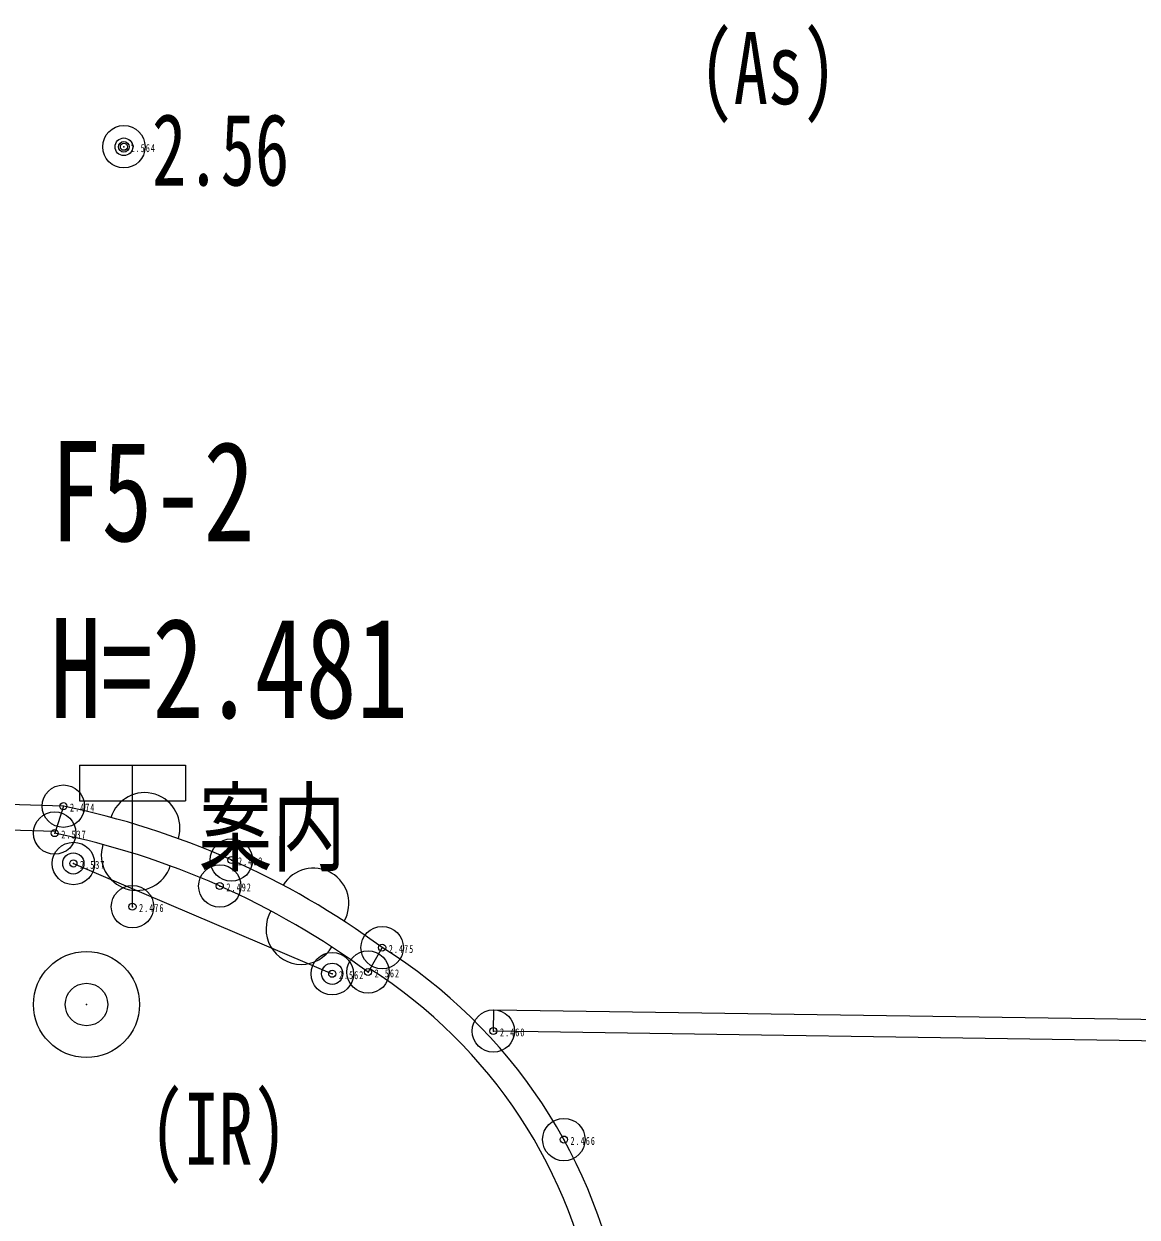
# Model space of a CAD drawing. Units: millimetres, scale not verified. Extents: x -252300 to 252300, y -178200 to 178200.
# Drawn here: x -98065 to -90193, y 102721 to 111160 of the extents above; entities that cross this region are included whole.
import ezdxf
from ezdxf.enums import TextEntityAlignment as Align

# ---------------------------------------------------------------- set-up
doc = ezdxf.new("R2010")
doc.units = ezdxf.units.MM
doc.header["$LTSCALE"] = 600
doc.header["$PDMODE"] = 32
doc.header["$PDSIZE"] = 300
for name, color, linetype, lineweight in [('0-1_S-SUV', 7, 'Continuous', 13), ('0-9_地形情報・コメント', 2, 'Continuous', 13), ('0-C_補助基準点，仮BM', 5, 'Continuous', 13), ('0-E_非表示独標', 253, 'Continuous', 13)]:
    doc.layers.add(name, color=color, linetype=linetype, lineweight=lineweight)
doc.layers.add('0-3_S-SUV-HTXT', color=7, linetype='Continuous')
doc.styles.add('ＭＳ ゴシック', font='')
doc.styles.get('ＭＳ ゴシック').set_extended_font_data('MS Gothic')

msp = doc.modelspace()

# ---------------------------------------------------------------- linework, layer by layer
at = {"layer": '0-1_S-SUV'}
for p, q in [((-97671.9, 105916.7), (-97671.9, 105666.7)), ((-97671.9, 105916.7), (-96921.9, 105916.7)), ((-97296.9, 104916.7), (-97296.9, 105916.7)), ((-96921.9, 105916.7), (-96921.9, 105666.7)), ((-97786.1, 105627.6), (-103971.6, 105804.4)), ((-97671.9, 105666.7), (-96921.9, 105666.7)), ((-97843.2, 105449.2), (-103976.8, 105624.5)), ((-97786.1, 105627.6), (-97847.1, 105437.2)), ((-97715.3, 105222.8), (-95885, 104442.8)), ((-95531.5, 104627.7), (-95631.9, 104454.7)), ((-94745.3, 104038), (-94743.1, 104188)), ((-94743.1, 104188), (-78681.3, 103952.7)), ((-94745.3, 104038), (-78683.4, 103802.8))]:
    msp.add_line(p, q, dxfattribs=at)
for centre, radius in [((-97358.2, 110290.8), 62.5), ((-97358.2, 110290.8), 37.5), ((-97715.3, 105222.8), 75), ((-95885, 104442.8), 75)]:
    msp.add_circle(centre, radius, dxfattribs=at)
for centre, radius, start, end in [((-97211.5, 105473.3), 250, 342.57232, 162.50215), ((-98934, 99997.9), 5745.6, 53.68736, 78.47553), ((-98974.8, 99905.9), 5645, 53.68799, 78.47616), ((-97267.6, 105281.9), 250, 162.63147, 342.13275), ((-96017.4, 104939.9), 250, 329.82842, 149.07731), ((-96103, 104759), 250, 149.30708, 329.46224), ((-97492.7, 101485.2), 3704.2, 8.94075, 58.03235), ((-97539.5, 101467.8), 3569.6, 9.17944, 57.45332)]:
    msp.add_arc(centre, radius, start, end, dxfattribs=at)
at = {"layer": '0-C_補助基準点，仮BM'}
msp.add_circle((-97622.3, 104225.2), 375, dxfattribs=at)
msp.add_point((-97622.3, 104225.2), dxfattribs=at)
at = {"layer": '0-E_非表示独標'}
for centre in [(-97358.1, 110291.3), (-97785.9, 105627.8), (-97847.4, 105437.3), (-97715, 105222.6), (-96598, 105247.1), (-96680, 105063), (-97297.3, 104917), (-95531.8, 104627.4), (-95631.8, 104454.8), (-95884.8, 104442.5), (-94745.7, 104037.7), (-94247, 103270)]:
    msp.add_circle(centre, 25, dxfattribs=at)
for p in [(-97358.1, 110291.3), (-97785.9, 105627.8), (-97847.4, 105437.3), (-97715, 105222.6), (-96598, 105247.1), (-96680, 105063), (-97297.3, 104917), (-95531.8, 104627.4), (-95884.8, 104442.5), (-95631.8, 104454.8), (-94745.7, 104037.7), (-94247, 103270)]:
    msp.add_point(p, dxfattribs=at)

# ---------------------------------------------------------------- texts
at = {"layer": '0-3_S-SUV-HTXT', "style": 'ＭＳ ゴシック', "width": 0.7}
for s, p in [('(As)', (-93289, 110440.5)), ('2.56', (-97159.6, 109864.2)), ('(IR)', (-97174.1, 102939.1))]:
    msp.add_text(s, height=509.5, rotation=359.994, dxfattribs=at).set_placement(p, align=Align.BOTTOM_LEFT)
at = {"layer": '0-9_地形情報・コメント', "style": 'ＭＳ ゴシック', "width": 0.75}
msp.add_text('案内', height=509.5, rotation=359.994, dxfattribs=at).set_placement((-96830.6, 105069.4), align=Align.BOTTOM_LEFT)
at = {"layer": '0-C_補助基準点，仮BM', "style": 'ＭＳ ゴシック', "width": 0.75}
for s, p in [('F5-2', (-97878.4, 107289.3)), ('H=2.481', (-97878.4, 106039.4))]:
    msp.add_text(s, height=707.7, rotation=359.994, dxfattribs=at).set_placement(p, align=Align.BOTTOM_LEFT)
at = {"layer": '0-E_非表示独標', "char_height": 56.61, "attachment_point": 7, "rotation": 359.994, "style": 'ＭＳ ゴシック'}
for s, insert in [('\\T1.25;\\W0.65;2.564', (-97311.3, 110252.7)), ('\\T1.25;\\W0.65;2.474', (-97739, 105589.2)), ('\\T1.25;\\W0.65;2.537', (-97800.6, 105398.7)), ('\\T1.25;\\W0.65;2.537', (-97668.2, 105184)), ('\\T1.25;\\W0.65;2.492', (-96551.2, 105208.5)), ('\\T1.25;\\W0.65;2.492', (-96633.1, 105024.4)), ('\\T1.25;\\W0.65;2.476', (-97250.5, 104878.4)), ('\\T1.25;\\W0.65;2.475', (-95484.9, 104588.8)), ('\\T1.25;\\W0.65;2.562', (-95838, 104403.9)), ('\\T1.25;\\W0.65;2.562', (-95584.9, 104416.2)), ('\\T1.25;\\W0.65;2.460', (-94698.8, 103999.1)), ('\\T1.25;\\W0.65;2.466', (-94200.2, 103231.4))]:
    msp.add_mtext(s, dxfattribs=dict(at, insert=insert))

doc.saveas('drawing.dxf')
